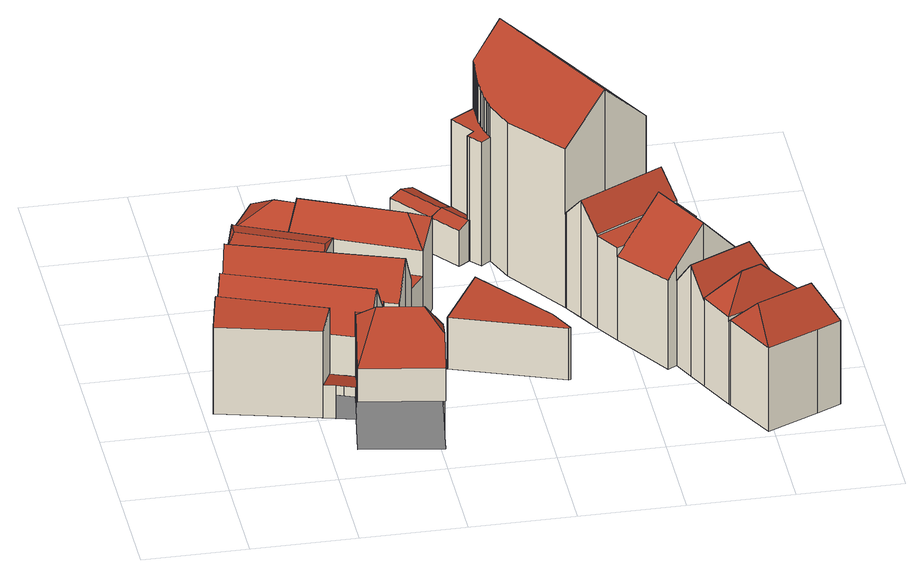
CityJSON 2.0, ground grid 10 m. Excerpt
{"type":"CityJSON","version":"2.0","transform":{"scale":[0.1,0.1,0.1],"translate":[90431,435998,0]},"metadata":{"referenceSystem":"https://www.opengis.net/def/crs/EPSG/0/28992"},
"CityObjects":{
"building1":{"type":"Building","attributes":{"TerrainHeight":2.12,"bron_tex":"UltraCAM-X 10cm juni 2008","voll_tex":"complete","bron_geo":"Lidar 15-30 punten - nov. 2008","status":"1"},"geometry":[{"type":"MultiSurface","lod":"2","boundaries":[[[0,1,2,3,4,5]],[[6,7,8,9,10]],[[11,12,13,14,15,16]],[[5,4,14,17]],[[4,3,18,14]],[[3,2,15,18]],[[1,0,19,16]],[[6,10,12,11]],[[10,9,13,12]],[[9,8,17,13]],[[8,7,0,5]],[[7,6,11,19]]],"semantics":{"surfaces":[{"type":"RoofSurface"},{"type":"GroundSurface"},{"type":"WallSurface"}],"values":[0,0,1,2,2,2,2,2,2,2,2,2]}}]},
"building2":{"type":"Building","attributes":{"TerrainHeight":1.76,"bron_tex":"UltraCAM-X 10cm juni 2008","voll_tex":"complete","bron_geo":"Lidar 15-30 punten - nov. 2008","status":"1"},"geometry":[{"type":"MultiSurface","lod":"2","boundaries":[[[20,21,22,23,24,25]],[[26,27,28,23,22]],[[23,28,24]],[[26,22,21]],[[29,30,31,32]],[[33,34,35,36]],[[37,38,39,40]],[[41,42,43,44,45]],[[46,47,48,49]],[[50,51,52,53,54,55]],[[56,57,50,55,58]],[[59,60,61,62,63,15,14,13,64,65,66,67,68]],[[69,45,35,34]],[[41,69,31,30]],[[45,44,59,70]],[[44,43,60,59]],[[43,42,71,60]],[[48,47,72,73]],[[47,46,74,72]],[[46,49,75,67]],[[51,50,76,13]],[[55,54,68,77]],[[54,53,33,36]],[[52,51,13,14]],[[50,57,64,76]],[[57,56,65,64]],[[56,58,49,48]],[[58,55,77,75]],[[36,35,70,68]],[[34,33,32,31]],[[38,37,14,18]],[[37,40,53,52]],[[40,39,29,32]],[[39,38,20,78]],[[21,20,18,15]],[[78,25,30,29]],[[25,24,42,41]],[[28,79,80]],[[27,26,81,82]],[[24,28,61,71]],[[26,21,83,84]]],"semantics":{"surfaces":[{"type":"RoofSurface"},{"type":"GroundSurface"},{"type":"WallSurface"}],"values":[0,0,0,0,0,0,0,0,0,0,0,1,2,2,2,2,2,2,2,2,2,2,2,2,2,2,2,2,2,2,2,2,2,2,2,2,2,2,2,2,2]}}]},
"building3":{"type":"Building","attributes":{"TerrainHeight":2.02,"bron_tex":"UltraCAM-X 10cm juni 2008","voll_tex":"complete","bron_geo":"Lidar 15-30 punten - nov. 2008","status":"1"},"geometry":[{"type":"MultiSurface","lod":"2","boundaries":[[[85,86,87,88,89,90]],[[91,85,90]],[[92,87,86]],[[91,92,86,85]],[[93,94,95,96,97,98]],[[90,89,95,94]],[[89,88,99,100]],[[88,87,101,102]],[[91,90,94,93]],[[87,92,103,104]],[[92,91,105,106]]],"semantics":{"surfaces":[{"type":"RoofSurface"},{"type":"GroundSurface"},{"type":"WallSurface"}],"values":[0,0,0,0,1,2,2,2,2,2,2]}}]},
"building4":{"type":"Building","attributes":{"TerrainHeight":1.87,"bron_tex":"UltraCAM-X 10cm juni 2008","voll_tex":"complete","bron_geo":"Lidar 15-30 punten - nov. 2008","status":"1"},"geometry":[{"type":"MultiSurface","lod":"2","boundaries":[[[105,107,108,109,106]],[[107,110,73,72,74,111,112,108]],[[64,93,98,113,114,115,67,66,65]],[[107,105,93,116]],[[106,109,117,103]],[[109,108,118,113]],[[110,107,116,64]],[[108,112,114,118]],[[112,111,115,114]],[[111,74,67,115]],[[73,110,64,65]]],"semantics":{"surfaces":[{"type":"RoofSurface"},{"type":"GroundSurface"},{"type":"WallSurface"}],"values":[0,0,1,2,2,2,2,2,2,2,2]}}]},
"building5":{"type":"Building","attributes":{"TerrainHeight":2.31,"bron_tex":"UltraCAM-X 10cm juni 2008","voll_tex":"complete","bron_geo":"Lidar 15-30 punten - nov. 2008","status":"1"},"geometry":[{"type":"MultiSurface","lod":"2","boundaries":[[[100,99,119,120]],[[121,120,119,122]],[[100,120,121]],[[95,123,124,96]],[[121,122,124,123]],[[100,121,123,95]]],"semantics":{"surfaces":[{"type":"RoofSurface"},{"type":"GroundSurface"},{"type":"WallSurface"}],"values":[0,0,0,1,2,2]}}]},
"building6":{"type":"Building","attributes":{"TerrainHeight":1.88,"bron_tex":"UltraCAM-X 10cm juni 2008","voll_tex":"complete","bron_geo":"Lidar 15-30 punten - nov. 2008","status":"1"},"geometry":[{"type":"MultiSurface","lod":"2","boundaries":[[[103,117,125,104]],[[97,126,113,98]],[[125,117,113,126]]],"semantics":{"surfaces":[{"type":"RoofSurface"},{"type":"GroundSurface"},{"type":"WallSurface"}],"values":[0,1,2]}}]},
"building7":{"type":"Building","attributes":{"TerrainHeight":1.83,"bron_tex":"UltraCAM-X 10cm juni 2008","voll_tex":"complete","bron_geo":"Lidar 15-30 punten - nov. 2008","status":"1"},"geometry":[{"type":"MultiSurface","lod":"2","boundaries":[[[127,102,101,128,129]],[[129,128,130]],[[131,127,129,130,132]],[[124,133,134,126,97,96]],[[102,127,119,99]],[[128,101,104,125]],[[130,128,126,134]],[[127,131,122,119]],[[131,132,133,124]],[[132,130,134,133]]],"semantics":{"surfaces":[{"type":"RoofSurface"},{"type":"GroundSurface"},{"type":"WallSurface"}],"values":[0,0,0,1,2,2,2,2,2,2]}}]},
"building8":{"type":"Building","attributes":{"TerrainHeight":1.62,"bron_tex":"UltraCAM-X 10cm juni 2008","voll_tex":"complete","bron_geo":"Lidar 15-30 punten - nov. 2008","status":"1"},"geometry":[{"type":"MultiSurface","lod":"2","boundaries":[[[135,136,137,138,139]],[[140,141,142,143,144]],[[135,139,140,144]],[[139,138,141,140]],[[138,137,142,141]],[[137,136,143,142]],[[136,135,144,143]]],"semantics":{"surfaces":[{"type":"RoofSurface"},{"type":"GroundSurface"},{"type":"WallSurface"}],"values":[0,1,2,2,2,2,2]}}]},
"building9":{"type":"Building","attributes":{"TerrainHeight":2.07,"bron_tex":"UltraCAM-X 10cm juni 2008","voll_tex":"complete","bron_geo":"Lidar 15-30 punten - nov. 2008","status":"1"},"geometry":[{"type":"MultiSurface","lod":"2","boundaries":[[[145,146,147,148,149,150]],[[146,151,152,147]],[[153,154,155,156,157]],[[146,145,158,159]],[[150,149,160,154]],[[149,148,155,160]],[[151,146,159,161]],[[152,151,157,156]]],"semantics":{"surfaces":[{"type":"RoofSurface"},{"type":"GroundSurface"},{"type":"WallSurface"}],"values":[0,0,1,2,2,2,2,2]}}]},
"building10":{"type":"Building","attributes":{"TerrainHeight":2.02,"bron_tex":"UltraCAM-X 10cm juni 2008","voll_tex":"complete","bron_geo":"Lidar 15-30 punten - nov. 2008","status":"1"},"geometry":[{"type":"MultiSurface","lod":"2","boundaries":[[[162,163,164,165,166,167]],[[163,152,168,164]],[[156,155,169,170,171,172]],[[163,162,148,147]],[[165,164,173,171]],[[163,147,152]],[[164,168,172,173]],[[168,152,156,172]]],"semantics":{"surfaces":[{"type":"RoofSurface"},{"type":"GroundSurface"},{"type":"WallSurface"}],"values":[0,0,1,2,2,2,2,2]}}]},
"building11":{"type":"Building","attributes":{"TerrainHeight":1.61,"bron_tex":"UltraCAM-X 10cm juni 2008","voll_tex":"complete","bron_geo":"Lidar 15-30 punten - nov. 2008","status":"1"},"geometry":[{"type":"MultiSurface","lod":"2","boundaries":[[[174,175,176,177,178,179,180,181,182,183,184,185,186,187,188,189,190,191,192,193,194,195,196,197]],[[198,194,193,199]],[[200,201,202,203,204,205,206,207,208,209,210,211,212,213,214,215,216,217,218,219,220,221,222,223,224]],[[155,225,226,227,228,229,230,171,170,169]],[[174,197,223,222]],[[197,196,224,223]],[[196,195,200,224]],[[195,194,231,232]],[[193,192,233,234]],[[192,191,228,227]],[[191,190,229,228]],[[190,189,207,206]],[[189,188,208,207]],[[188,187,209,208]],[[187,186,210,209]],[[186,185,211,210]],[[185,184,212,211]],[[184,183,213,212]],[[183,182,214,213]],[[182,181,215,214]],[[181,180,216,215]],[[180,179,217,216]],[[179,178,218,217]],[[178,177,219,218]],[[177,176,220,219]],[[176,175,221,220]],[[175,174,222,221]],[[194,198,225,231]],[[198,199,226,225]],[[199,193,234,235]],[[201,200,232,155]],[[206,205,230,229]],[[205,204,171,230]],[[204,203,166,165]],[[203,202,167,166]],[[202,201,162,167]]],"semantics":{"surfaces":[{"type":"RoofSurface"},{"type":"GroundSurface"},{"type":"WallSurface"}],"values":[0,0,0,1,2,2,2,2,2,2,2,2,2,2,2,2,2,2,2,2,2,2,2,2,2,2,2,2,2,2,2,2,2,2,2,2]}}]},
"building12":{"type":"Building","attributes":{"TerrainHeight":1.5,"bron_tex":"UltraCAM-X 10cm juni 2008","voll_tex":"complete","bron_geo":"Lidar 15-30 punten - nov. 2008","status":"1"},"geometry":[{"type":"MultiSurface","lod":"2","boundaries":[[[236,237,238,239]],[[233,240,236,239,235]],[[227,226,241,242,243]],[[239,238,241,244]],[[238,237,245,246]],[[237,236,247,242]],[[235,239,244,226]],[[236,240,243,247]],[[240,233,227,243]]],"semantics":{"surfaces":[{"type":"RoofSurface"},{"type":"GroundSurface"},{"type":"WallSurface"}],"values":[0,0,1,2,2,2,2,2,2]}}]},
"building13":{"type":"Building","attributes":{"TerrainHeight":1.46,"bron_tex":"UltraCAM-X 10cm juni 2008","voll_tex":"complete","bron_geo":"Lidar 15-30 punten - nov. 2008","status":"1"},"geometry":[{"type":"MultiSurface","lod":"2","boundaries":[[[245,248,249,246]],[[242,241,250,251]],[[246,249,250,241]],[[249,252,253]],[[254,248,255]],[[248,245,242,251]]],"semantics":{"surfaces":[{"type":"RoofSurface"},{"type":"GroundSurface"},{"type":"WallSurface"}],"values":[0,1,2,2,2,2]}}]},
"building14":{"type":"Building","attributes":{"TerrainHeight":1.43,"bron_tex":"UltraCAM-X 10cm juni 2008","voll_tex":"complete","bron_geo":"Lidar 15-30 punten - nov. 2008","status":"1"},"geometry":[{"type":"MultiSurface","lod":"2","boundaries":[[[256,257,258,253]],[[255,259,260,257,256]],[[251,250,261,262,263]],[[256,252,264]],[[253,258,261,250]],[[258,257,265,266]],[[254,256,264]],[[257,260,267,265]],[[260,259,263,262]],[[259,255,251,263]]],"semantics":{"surfaces":[{"type":"RoofSurface"},{"type":"GroundSurface"},{"type":"WallSurface"}],"values":[0,0,1,2,2,2,2,2,2,2]}}]},
"building15":{"type":"Building","attributes":{"TerrainHeight":1.45,"bron_tex":"UltraCAM-X 10cm juni 2008","voll_tex":"complete","bron_geo":"Lidar 15-30 punten - nov. 2008","status":"1"},"geometry":[{"type":"MultiSurface","lod":"2","boundaries":[[[266,268,269]],[[267,270,268,266]],[[270,271,269,268]],[[262,261,272,273]],[[266,269,272,261]],[[270,267,262,274]],[[271,270,274,273]]],"semantics":{"surfaces":[{"type":"RoofSurface"},{"type":"GroundSurface"},{"type":"WallSurface"}],"values":[0,0,0,1,2,2,2]}}]},
"building16":{"type":"Building","attributes":{"TerrainHeight":1.38,"bron_tex":"UltraCAM-X 10cm juni 2008","voll_tex":"complete","bron_geo":"Lidar 15-30 punten - nov. 2008","status":"1"},"geometry":[{"type":"MultiSurface","lod":"2","boundaries":[[[275,276,277,269]],[[278,279,277,276]],[[277,279,269]],[[275,278,276]],[[273,272,280,281]],[[275,269,271]],[[279,278,282,283]],[[269,279,280,272]],[[278,275,273,281]]],"semantics":{"surfaces":[{"type":"RoofSurface"},{"type":"GroundSurface"},{"type":"WallSurface"}],"values":[0,0,0,0,1,2,2,2,2]}}]},
"building17":{"type":"Building","attributes":{"TerrainHeight":1.34,"bron_tex":"UltraCAM-X 10cm juni 2008","voll_tex":"complete","bron_geo":"Lidar 15-30 punten - nov. 2008","status":"1"},"geometry":[{"type":"MultiSurface","lod":"2","boundaries":[[[283,284,285]],[[282,286,287,284,283]],[[287,288,289,285,284]],[[286,288,287]],[[281,280,290,291,292,293]],[[283,285,290,280]],[[286,282,281,293]],[[285,289,291,290]],[[289,288,292,291]],[[288,286,293,292]]],"semantics":{"surfaces":[{"type":"RoofSurface"},{"type":"GroundSurface"},{"type":"WallSurface"}],"values":[0,0,0,0,1,2,2,2,2,2]}}]}
},
"vertices":[
[105,104,35],[116,101,35],[134,96,34],[138,118,27],[140,133,22],[118,142,22],[9,129,92],[105,104,92],[118,142,92],[21,180,92],[20,178,92],[9,129,0],[20,178,0],[21,180,0],[140,133,0],[134,96,0],[116,101,0],[118,142,0],[138,118,0],[105,104,0],
[138,118,86],[134,96,112],[149,79,129],[192,72,129],[215,105,86],[170,112,86],[126,46,86],[204,33,86],[207,53,110],[147,116,59],[170,112,59],[172,121,59],[152,129,59],[152,129,62],[172,121,62],[176,137,62],[158,141,62],[140,133,91],[138,118,91],[147,116,91],[152,129,91],[170,112,73],[215,105,73],[216,107,73],[219,126,73],[176,137,73],[175,181,68],[114,205,72],[112,200,64],[173,176,60],[29,205,100],[21,180,64],[140,133,64],[152,129,64],[158,141,83],[163,153,100],[112,200,65],[36,230,65],[173,176,65],[219,126,0],[216,107,0],[207,53,0],[204,33,0],[126,46,0],[36,230,0],[112,200,0],[114,205,0],[175,181,0],[158,141,0],[172,121,73],[176,137,0],[215,105,0],[114,205,71],[112,200,63],[175,181,67],[173,176,0],[29,205,0],[163,153,0],[147,116,86],[204,37,91],[207,53,91],[126,46,51],[204,33,51],[134,96,74],[126,46,74],
[59,294,85],[136,259,85],[146,274,81],[108,291,81],[61,312,81],[60,311,82],[49,274,80],[133,245,82],[49,274,0],[60,311,0],[61,312,0],[108,291,0],[146,274,0],[133,245,0],[108,291,76],[61,312,76],[146,274,80],[108,291,80],[133,245,53],[146,274,53],[49,274,64],[133,245,64],
[42,251,101],[198,197,101],[207,219,64],[36,230,67],[188,176,67],[189,178,70],[207,219,0],[189,178,0],[188,176,0],[42,251,0],[207,219,53],[198,197,0],
[120,313,97],[101,322,97],[88,367,66],[134,339,72],[88,367,0],[134,339,0],
[222,239,53],[222,239,0],
[120,313,102],[222,239,80],[213,271,102],[235,266,98],[134,339,76],[177,313,82],[177,313,0],[235,266,0],
[230,164,55],[334,126,55],[336,127,55],[324,152,55],[267,226,55],[267,226,0],[324,152,0],[336,127,0],[334,126,0],[230,164,0],
[244,412,37],[232,404,42],[262,365,42],[272,371,38],[253,399,37],[249,405,37],[221,397,38],[251,358,38],[244,412,0],[249,405,0],[272,371,0],[251,358,0],[221,397,0],[244,412,35],[232,404,40],[253,399,0],[221,397,36],
[272,371,39],[262,365,43],[282,339,43],[283,339,43],[281,341,43],[288,347,39],[272,331,38],[288,347,0],[281,341,0],[283,339,0],[272,331,0],[282,339,0],
[295,377,179],[295,374,178],[295,372,177],[295,369,176],[295,366,175],[295,364,174],[295,361,173],[296,358,172],[296,356,171],[296,353,170],[297,351,169],[297,348,168],[298,345,168],[299,343,167],[299,340,166],[300,338,166],[301,335,165],[312,308,163],[353,246,169],[393,267,215],[322,401,215],[295,385,183],[295,382,182],[295,380,181],[363,424,168],[435,289,168],[295,385,132],[272,371,132],[288,347,132],[281,341,132],[283,339,132],[292,328,132],[301,335,132],[300,338,132],[299,340,132],[299,343,132],[298,345,132],[297,348,132],[297,351,132],[296,353,132],[296,356,132],[296,358,132],[295,361,132],[295,364,132],[295,366,132],[295,369,132],[295,372,132],[295,374,132],[295,377,132],[295,380,132],[295,382,132],[363,424,0],[435,289,0],[353,246,0],[312,308,0],[301,335,0],[292,328,0],[322,401,0],[295,385,0],[353,246,100],[393,267,100],[435,289,100],
[364,227,125],[375,207,100],[456,250,100],[445,269,125],[354,244,103],[456,250,0],[375,207,0],[354,244,0],[445,269,0],[375,207,98],[456,250,97],[364,227,0],
[389,184,98],[469,225,97],[469,225,0],[389,184,0],[466,223,97],[469,225,92],[397,188,98],[389,184,89],
[431,205,140],[461,146,140],[501,166,91],[425,127,95],[434,132,106],[501,166,0],[434,132,0],[425,127,0],[431,205,97],[461,146,91],[501,166,89],[434,132,91],
[502,142,118],[521,127,91],[443,113,118],[452,94,91],[521,127,0],[452,94,0],[443,113,0],
[452,94,94],[486,89,122],[504,97,122],[468,60,93],[540,92,93],[540,92,0],[468,60,0],[468,60,88],[540,92,89],
[544,62,119],[567,42,89],[469,58,91],[491,38,119],[495,8,89],[544,31,89],[567,42,0],[544,31,0],[495,8,0],[469,58,0]
]}
